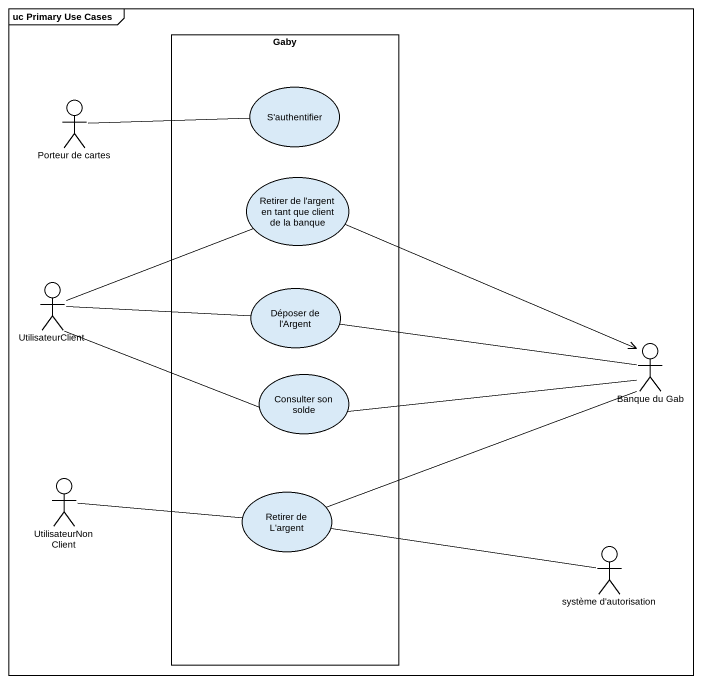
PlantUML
@startuml
mainframe uc Primary Use Cases
rectangle Gaby {
  usecase "S'authentifier" as S_authentifier
  usecase "Retirer de l'argent en tant que client de la banque" as Retirer_de_l_argent_en_tant
  usecase "Déposer de l'Argent" as Déposer_de_l_Argent
  usecase "Consulter son solde" as Consulter_son_solde
  usecase "Retirer de L'argent" as Retirer_de_L_argent
}
actor "Porteur de cartes" as Porteur_de_cartes
actor UtilisateurClient
actor "Banque du Gab" as Banque_du_Gab
actor UtilisateurNonClient
actor "système d'autorisation" as système_d_autorisation
Porteur_de_cartes -right- S_authentifier
UtilisateurClient -right- Retirer_de_l_argent_en_tant
UtilisateurClient -right- Déposer_de_l_Argent
UtilisateurClient -right- Consulter_son_solde
Déposer_de_l_Argent -right- Banque_du_Gab
Banque_du_Gab <-left- Retirer_de_l_argent_en_tant
Consulter_son_solde -right- Banque_du_Gab
UtilisateurNonClient -right- Retirer_de_L_argent
Retirer_de_L_argent -right- Banque_du_Gab
Retirer_de_L_argent -right- système_d_autorisation
@enduml
